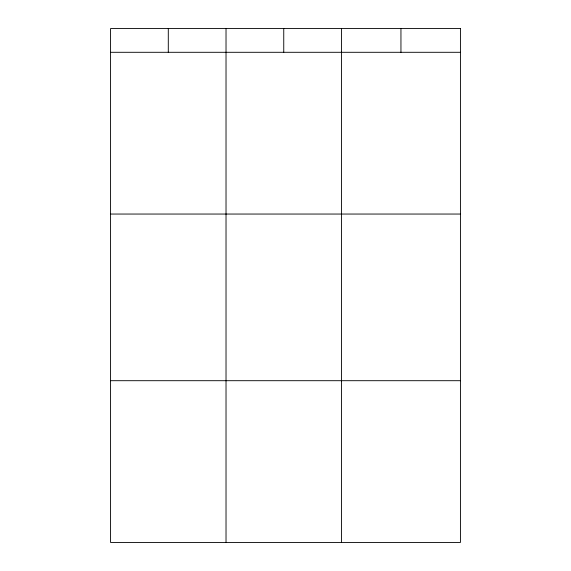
<?xml version="1.0" encoding="UTF-8"?>
<svg xmlns="http://www.w3.org/2000/svg" width="571" height="571" viewBox="0 0 571 571"><rect width="100%" height="100%" fill="white"/><g stroke="black" fill="none" stroke-linecap="round" stroke-linejoin="round"><path stroke-width="0.86" d="M110.574 52.296L460.426 52.296M110.574 214.046L460.426 214.046M110.574 380.7L460.426 380.7M400.949 28.55L400.949 52.296M341.479 28.55L341.479 542.45M283.751 28.55L283.751 52.296M226.023 28.55L226.023 542.45M168.295 28.55L168.295 52.296M460.426 28.55L110.574 28.55L110.574 542.45L460.426 542.45L460.426 28.55"/></g></svg>
